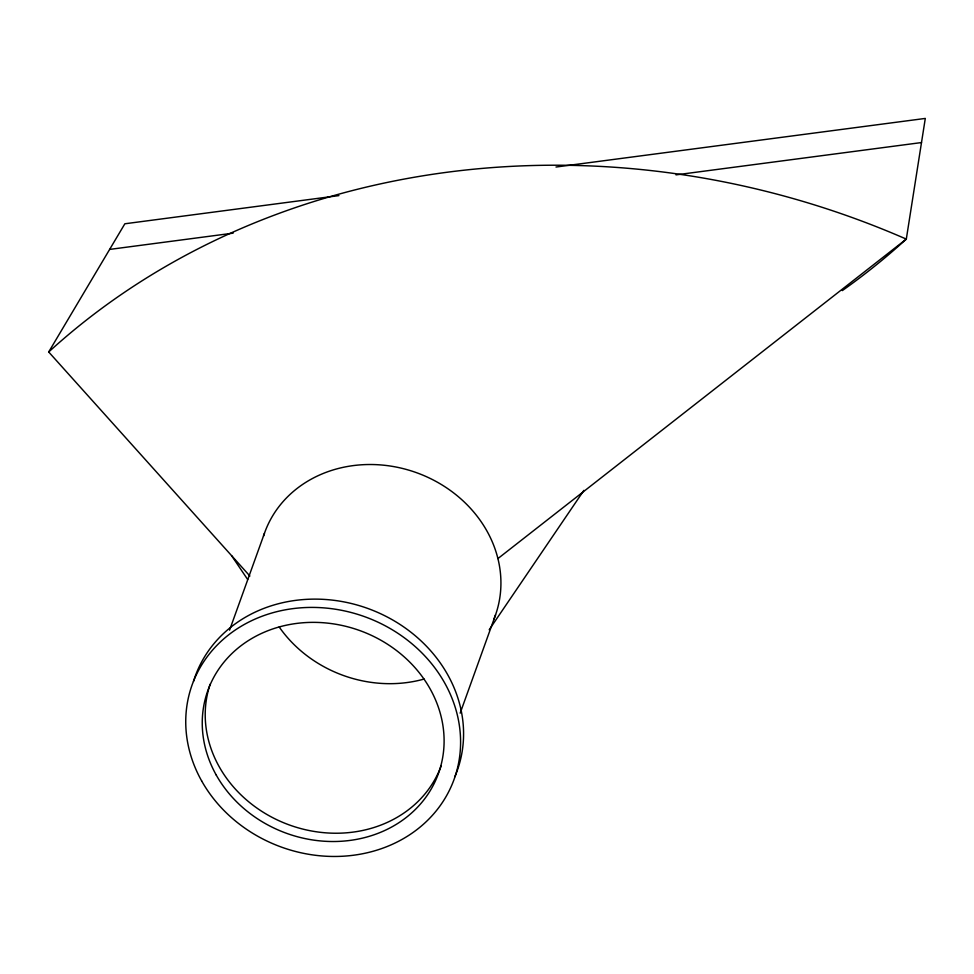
<?xml version="1.0" encoding="UTF-8"?>
<svg xmlns="http://www.w3.org/2000/svg" width="974" height="974" viewBox="0 0 974 974"><rect width="100%" height="100%" fill="white"/><g stroke="black" fill="none" stroke-linecap="round" stroke-linejoin="round"><path stroke-width="1.46" d="M229.572 630.141L264.453 533.289M460.166 713.175L495.547 614.886M249.88 576.036L48.7 351.979L124.867 223.777L338.915 195.604M489.192 629.776L583.901 490.36M497.921 558.577L906.307 239.105L925.3 118.426L555.984 167.029M109.636 249.417L233.139 233.151M675.98 174.87L921.501 142.557M231.593 555.667L247.664 579.506M193.497 681.41A139.245 122.493 19.8 0 1 368.282 608.628A139.245 122.493 19.8 0 1 454.821 776.765M441.198 765.832A122.541 107.797 19.8 0 1 290.447 825.355A122.541 107.797 19.8 0 1 210.128 684.235M48.7 351.979A782.585 688.399 19.8 0 1 906.307 239.105A782.585 688.399 19.8 0 1 842.315 290.605M424.128 679.048A122.541 107.797 19.8 0 1 279.185 626.964M263.516 536.09A122.541 107.797 19.8 0 1 416.495 472.67A122.541 107.797 19.8 0 1 493.976 619.038M201.63 780.88A139.245 122.493 19.8 0 0 439.493 806.63A139.245 122.493 19.8 0 0 328.372 608.3A139.245 122.493 19.8 0 0 201.63 780.88M216.216 775A122.541 107.797 19.8 0 0 425.541 797.669A122.541 107.797 19.8 0 0 327.751 623.141A122.541 107.797 19.8 0 0 216.216 775"/></g></svg>
